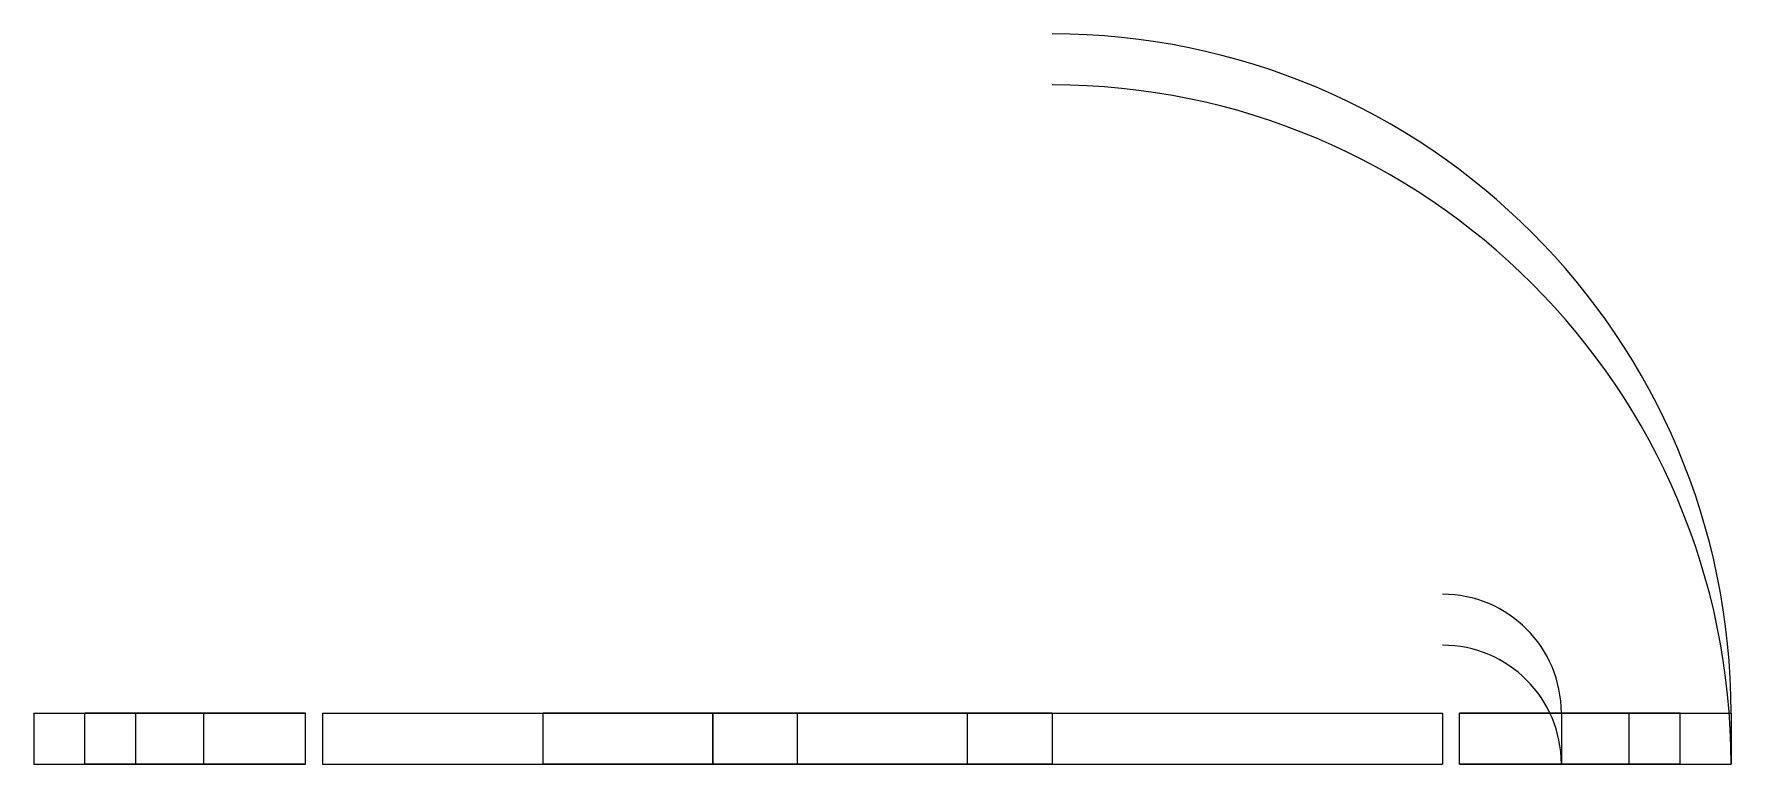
# Model space of a CAD drawing. Header units: millimetres. Extents: x -3 to 97, y -3 to 40.
import ezdxf

# ---------------------------------------------------------------- set-up
doc = ezdxf.new("R2010")
doc.units = ezdxf.units.MM
doc.layers.add('Pocket004', color=7, linetype='CONTINUOUS')

msp = doc.modelspace()

# ---------------------------------------------------------------- linework, layer by layer
at = {"layer": 'Pocket004'}
for p, q in [((-3, 0), (7, 0)), ((-3, 0, 260), (-3, 0)), ((-3, 0), (-3, -3)), ((-3, 0), (7, 0)), ((-3, 0, 260), (-3, -3, 260)), ((-3, 0, 260), (-3, -3, 260)), ((-3, 0), (-3, -3)), ((-3, 0, 260), (-3, 0)), ((3, 0, 23), (0, 0, 23)), ((0, 0, 13), (3, 0, 13)), ((0, 0, 23), (0, 0, 13)), ((0, 0, 103), (0, 0, 93)), ((3, 0, 103), (0, 0, 103)), ((0, 0, 93), (3, 0, 93)), ((0, 0, 183), (0, 0, 173)), ((3, 0, 183), (0, 0, 183)), ((0, 0, 173), (3, 0, 173)), ((0, 0, 260), (0, 0, 250)), ((3, 0, 260), (0, 0, 260)), ((0, 0, 250), (3, 0, 250)), ((0, -3, 23), (0, 0, 23)), ((3, 0, 23), (0, 0, 23)), ((0, 0, 13), (3, 0, 13)), ((0, -3, 13), (0, 0, 13)), ((0, -3, 13), (0, 0, 13)), ((0, 0, 23), (0, 0, 13)), ((0, -3, 23), (0, 0, 23)), ((0, -3, 93), (0, 0, 93)), ((0, 0, 103), (0, 0, 93)), ((0, -3, 103), (0, 0, 103)), ((0, -3, 103), (0, 0, 103)), ((3, 0, 103), (0, 0, 103)), ((0, 0, 93), (3, 0, 93)), ((0, -3, 93), (0, 0, 93)), ((0, -3, 173), (0, 0, 173)), ((0, 0, 183), (0, 0, 173)), ((0, -3, 183), (0, 0, 183)), ((0, -3, 183), (0, 0, 183)), ((3, 0, 183), (0, 0, 183)), ((0, 0, 173), (3, 0, 173)), ((0, -3, 173), (0, 0, 173)), ((0, -3, 250), (0, 0, 250)), ((0, 0, 260), (0, 0, 250)), ((0, -3, 260), (0, 0, 260)), ((0, -3, 260), (0, 0, 260)), ((3, 0, 260), (0, 0, 260)), ((0, 0, 250), (3, 0, 250)), ((0, -3, 250), (0, 0, 250)), ((3, 0, 13), (3, 0, 23)), ((13, 0, 13), (3, 0, 13)), ((3, 0, 10), (13, 0, 10)), ((3, 0, 13), (3, 0, 10)), ((3, 0, 93), (3, 0, 103)), ((13, 0, 93), (3, 0, 93)), ((3, 0, 90), (13, 0, 90)), ((3, 0, 93), (3, 0, 90)), ((3, 0, 173), (3, 0, 183)), ((13, 0, 173), (3, 0, 173)), ((3, 0, 170), (13, 0, 170)), ((3, 0, 173), (3, 0, 170)), ((13, 0, 250), (3, 0, 250)), ((3, 0, 247), (13, 0, 247)), ((3, 0, 250), (3, 0, 247)), ((3, 0, 250), (3, 0, 260)), ((3, -3, 23), (3, 0, 23)), ((3, -3, 23), (3, 0, 23)), ((3, 0, 13), (3, 0, 23)), ((3, -3, 13), (3, 0, 13)), ((3, -3, 13), (3, 0, 13)), ((3, -3, 13), (3, 0, 13)), ((13, 0, 13), (3, 0, 13)), ((3, 0, 10), (13, 0, 10)), ((3, -3, 10), (3, 0, 10)), ((3, -3, 10), (3, 0, 10)), ((3, 0, 13), (3, 0, 10)), ((3, -3, 13), (3, 0, 13)), ((3, -3, 103), (3, 0, 103)), ((3, -3, 103), (3, 0, 103)), ((3, 0, 93), (3, 0, 103)), ((3, -3, 93), (3, 0, 93)), ((3, -3, 93), (3, 0, 93)), ((3, -3, 93), (3, 0, 93)), ((13, 0, 93), (3, 0, 93)), ((3, 0, 90), (13, 0, 90)), ((3, -3, 90), (3, 0, 90)), ((3, -3, 90), (3, 0, 90)), ((3, 0, 93), (3, 0, 90)), ((3, -3, 93), (3, 0, 93)), ((3, -3, 183), (3, 0, 183)), ((3, -3, 183), (3, 0, 183)), ((3, 0, 173), (3, 0, 183)), ((3, -3, 173), (3, 0, 173)), ((3, -3, 173), (3, 0, 173)), ((3, -3, 173), (3, 0, 173)), ((13, 0, 173), (3, 0, 173)), ((3, 0, 170), (13, 0, 170)), ((3, -3, 170), (3, 0, 170)), ((3, -3, 170), (3, 0, 170)), ((3, 0, 173), (3, 0, 170)), ((3, -3, 173), (3, 0, 173)), ((3, -3, 250), (3, 0, 250)), ((13, 0, 250), (3, 0, 250)), ((3, 0, 247), (13, 0, 247)), ((3, -3, 247), (3, 0, 247)), ((3, -3, 247), (3, 0, 247)), ((3, 0, 250), (3, 0, 247)), ((3, -3, 250), (3, 0, 250)), ((3, -3, 260), (3, 0, 260)), ((3, -3, 260), (3, 0, 260)), ((3, 0, 250), (3, 0, 260)), ((3, -3, 250), (3, 0, 250)), ((3, -3, 250), (3, 0, 250)), ((7, 0), (7, -3)), ((7, 0), (7, -3)), ((13, 0, 10), (13, 0, 13)), ((13, 0, 90), (13, 0, 93)), ((13, 0, 170), (13, 0, 173)), ((13, 0, 247), (13, 0, 250)), ((13, -3, 13), (13, 0, 13)), ((13, -3, 13), (13, 0, 13)), ((13, 0, 10), (13, 0, 13)), ((13, -3, 10), (13, 0, 10)), ((13, -3, 10), (13, 0, 10)), ((13, -3, 93), (13, 0, 93)), ((13, -3, 93), (13, 0, 93)), ((13, 0, 90), (13, 0, 93)), ((13, -3, 90), (13, 0, 90)), ((13, -3, 90), (13, 0, 90)), ((13, -3, 173), (13, 0, 173)), ((13, -3, 173), (13, 0, 173)), ((13, 0, 170), (13, 0, 173)), ((13, -3, 170), (13, 0, 170)), ((13, -3, 170), (13, 0, 170)), ((13, -3, 250), (13, 0, 250)), ((13, -3, 250), (13, 0, 250)), ((13, 0, 247), (13, 0, 250)), ((13, -3, 247), (13, 0, 247)), ((13, -3, 247), (13, 0, 247)), ((14, 0, 7), (80, 0, 7)), ((14, 0, 7), (14, -3, 7)), ((14, 0, 7), (80, 0, 7)), ((14, 0, 7), (14, -3, 7)), ((37, 0, 13), (27, 0, 13)), ((27, 0, 13), (27, 0, 10)), ((27, 0, 10), (37, 0, 10)), ((37, 0, 93), (27, 0, 93)), ((27, 0, 93), (27, 0, 90)), ((27, 0, 90), (37, 0, 90)), ((37, 0, 173), (27, 0, 173)), ((27, 0, 173), (27, 0, 170)), ((27, 0, 170), (37, 0, 170)), ((27, -3, 13), (27, 0, 13)), ((37, 0, 13), (27, 0, 13)), ((27, -3, 10), (27, 0, 10)), ((27, 0, 13), (27, 0, 10)), ((27, -3, 13), (27, 0, 13)), ((27, 0, 10), (37, 0, 10)), ((27, -3, 10), (27, 0, 10)), ((27, -3, 93), (27, 0, 93)), ((37, 0, 93), (27, 0, 93)), ((27, -3, 90), (27, 0, 90)), ((27, 0, 93), (27, 0, 90)), ((27, -3, 93), (27, 0, 93)), ((27, 0, 90), (37, 0, 90)), ((27, -3, 90), (27, 0, 90)), ((27, -3, 173), (27, 0, 173)), ((37, 0, 173), (27, 0, 173)), ((27, -3, 170), (27, 0, 170)), ((27, 0, 173), (27, 0, 170)), ((27, -3, 173), (27, 0, 173)), ((27, 0, 170), (37, 0, 170)), ((27, -3, 170), (27, 0, 170)), ((57, 0, 300), (37, 0, 300)), ((37, 0, 10), (37, 0, 13)), ((37, 0, 90), (37, 0, 93)), ((37, 0, 170), (37, 0, 173)), ((37, 0, 290), (57, 0, 290)), ((37, 0, 270), (57, 0, 270)), ((37, 0, 300), (37, -3, 300)), ((57, 0, 300), (37, 0, 300)), ((37, 0, 300), (37, -3, 300)), ((37, -3, 13), (37, 0, 13)), ((37, -3, 13), (37, 0, 13)), ((37, 0, 10), (37, 0, 13)), ((37, -3, 10), (37, 0, 10)), ((37, -3, 10), (37, 0, 10)), ((37, -3, 93), (37, 0, 93)), ((37, -3, 93), (37, 0, 93)), ((37, 0, 90), (37, 0, 93)), ((37, -3, 90), (37, 0, 90)), ((37, -3, 90), (37, 0, 90)), ((37, -3, 173), (37, 0, 173)), ((37, -3, 173), (37, 0, 173)), ((37, 0, 170), (37, 0, 173)), ((37, -3, 170), (37, 0, 170)), ((37, -3, 170), (37, 0, 170)), ((37, 0, 290), (37, -3, 290)), ((37, 0, 270), (37, -3, 270)), ((37, 0, 290), (37, -3, 290)), ((37, 0, 290), (57, 0, 290)), ((37, 0, 270), (37, -3, 270)), ((37, 0, 270), (57, 0, 270)), ((52, 0, 250), (42, 0, 250)), ((42, 0, 247), (52, 0, 247)), ((42, 0, 250), (42, 0, 247)), ((42, -3, 250), (42, 0, 250)), ((52, 0, 250), (42, 0, 250)), ((42, 0, 247), (52, 0, 247)), ((42, -3, 247), (42, 0, 247)), ((42, -3, 247), (42, 0, 247)), ((42, 0, 250), (42, 0, 247)), ((42, -3, 250), (42, 0, 250)), ((52, 0, 247), (52, 0, 250)), ((52, -3, 250), (52, 0, 250)), ((52, -3, 250), (52, 0, 250)), ((52, 0, 247), (52, 0, 250)), ((52, -3, 247), (52, 0, 247)), ((52, -3, 247), (52, 0, 247)), ((57, 0, 300), (57, -3, 300)), ((57, 0, 300), (57, -3, 300)), ((57, 0, 290), (57, -3, 290)), ((57, 0, 270), (57, -3, 270)), ((57, 0, 270), (57, -3, 270)), ((57, 0, 290), (57, -3, 290)), ((80, 0, 7), (80, -3, 7)), ((80, 0, 7), (80, -3, 7)), ((91, 0, 247), (81, 0, 247)), ((81, 0, 247), (81, 0, 250)), ((81, 0, 250), (91, 0, 250)), ((81, -3, 247), (81, 0, 247)), ((91, 0, 247), (81, 0, 247)), ((81, -3, 250), (81, 0, 250)), ((81, 0, 247), (81, 0, 250)), ((81, -3, 247), (81, 0, 247)), ((81, 0, 250), (91, 0, 250)), ((81, -3, 250), (81, 0, 250)), ((87, 0), (87, -3)), ((87, 0), (97, 0)), ((87, 0), (87, -3)), ((87, 0), (97, 0)), ((91, 0, 28), (91, 0, 18)), ((94, 0, 28), (91, 0, 28)), ((91, 0, 18), (94, 0, 18)), ((91, 0, 108), (91, 0, 98)), ((94, 0, 108), (91, 0, 108)), ((91, 0, 98), (94, 0, 98)), ((91, 0, 188), (91, 0, 178)), ((94, 0, 188), (91, 0, 188)), ((91, 0, 178), (94, 0, 178)), ((91, 0, 250), (91, 0, 247)), ((94, 0, 260), (91, 0, 260)), ((91, 0, 250), (94, 0, 250)), ((91, 0, 260), (91, 0, 250)), ((91, -3, 18), (91, 0, 18)), ((91, 0, 28), (91, 0, 18)), ((91, -3, 28), (91, 0, 28)), ((91, -3, 28), (91, 0, 28)), ((94, 0, 28), (91, 0, 28)), ((91, 0, 18), (94, 0, 18)), ((91, -3, 18), (91, 0, 18)), ((91, -3, 98), (91, 0, 98)), ((91, 0, 108), (91, 0, 98)), ((91, -3, 108), (91, 0, 108)), ((91, -3, 108), (91, 0, 108)), ((94, 0, 108), (91, 0, 108)), ((91, 0, 98), (94, 0, 98)), ((91, -3, 98), (91, 0, 98)), ((91, -3, 178), (91, 0, 178)), ((91, 0, 188), (91, 0, 178)), ((91, -3, 188), (91, 0, 188)), ((91, -3, 188), (91, 0, 188)), ((94, 0, 188), (91, 0, 188)), ((91, 0, 178), (94, 0, 178)), ((91, -3, 178), (91, 0, 178)), ((91, -3, 247), (91, 0, 247)), ((91, 0, 250), (91, 0, 247)), ((91, -3, 250), (91, 0, 250)), ((91, -3, 247), (91, 0, 247)), ((91, -3, 250), (91, 0, 250)), ((91, -3, 260), (91, 0, 260)), ((94, 0, 260), (91, 0, 260)), ((91, 0, 250), (94, 0, 250)), ((91, -3, 250), (91, 0, 250)), ((91, -3, 250), (91, 0, 250)), ((91, 0, 260), (91, 0, 250)), ((91, -3, 260), (91, 0, 260)), ((94, 0, 18), (94, 0, 28)), ((94, 0, 98), (94, 0, 108)), ((94, 0, 178), (94, 0, 188)), ((94, 0, 250), (94, 0, 260)), ((94, -3, 28), (94, 0, 28)), ((94, -3, 18), (94, 0, 18)), ((94, -3, 28), (94, 0, 28)), ((94, 0, 18), (94, 0, 28)), ((94, -3, 18), (94, 0, 18)), ((94, -3, 108), (94, 0, 108)), ((94, -3, 98), (94, 0, 98)), ((94, -3, 108), (94, 0, 108)), ((94, 0, 98), (94, 0, 108)), ((94, -3, 98), (94, 0, 98)), ((94, -3, 188), (94, 0, 188)), ((94, -3, 178), (94, 0, 178)), ((94, -3, 188), (94, 0, 188)), ((94, 0, 178), (94, 0, 188)), ((94, -3, 178), (94, 0, 178)), ((94, -3, 260), (94, 0, 260)), ((94, -3, 260), (94, 0, 260)), ((94, 0, 250), (94, 0, 260)), ((94, -3, 250), (94, 0, 250)), ((94, -3, 250), (94, 0, 250)), ((97, 0), (97, -3)), ((97, 0), (97, -3)), ((97, 0, 260), (97, -3, 260)), ((97, 0), (97, 0, 260)), ((97, 0), (97, 0, 260)), ((97, 0, 260), (97, -3, 260)), ((-3, -3), (7, -3)), ((-3, -3, 260), (-3, -3)), ((-3, -3), (7, -3)), ((-3, -3, 260), (-3, -3)), ((3, -3, 23), (0, -3, 23)), ((0, -3, 13), (3, -3, 13)), ((0, -3, 23), (0, -3, 13)), ((0, -3, 103), (0, -3, 93)), ((3, -3, 103), (0, -3, 103)), ((0, -3, 93), (3, -3, 93)), ((0, -3, 183), (0, -3, 173)), ((3, -3, 183), (0, -3, 183)), ((0, -3, 173), (3, -3, 173)), ((0, -3, 260), (0, -3, 250)), ((3, -3, 260), (0, -3, 260)), ((0, -3, 250), (3, -3, 250)), ((3, -3, 23), (0, -3, 23)), ((0, -3, 13), (3, -3, 13)), ((0, -3, 23), (0, -3, 13)), ((0, -3, 103), (0, -3, 93)), ((3, -3, 103), (0, -3, 103)), ((0, -3, 93), (3, -3, 93)), ((0, -3, 183), (0, -3, 173)), ((3, -3, 183), (0, -3, 183)), ((0, -3, 173), (3, -3, 173)), ((0, -3, 260), (0, -3, 250)), ((3, -3, 260), (0, -3, 260)), ((0, -3, 250), (3, -3, 250)), ((3, -3, 13), (3, -3, 23)), ((13, -3, 13), (3, -3, 13)), ((3, -3, 10), (13, -3, 10)), ((3, -3, 13), (3, -3, 10)), ((3, -3, 93), (3, -3, 103)), ((13, -3, 93), (3, -3, 93)), ((3, -3, 90), (13, -3, 90)), ((3, -3, 93), (3, -3, 90)), ((3, -3, 173), (3, -3, 183)), ((13, -3, 173), (3, -3, 173)), ((3, -3, 170), (13, -3, 170)), ((3, -3, 173), (3, -3, 170)), ((13, -3, 250), (3, -3, 250)), ((3, -3, 247), (13, -3, 247)), ((3, -3, 250), (3, -3, 247)), ((3, -3, 250), (3, -3, 260)), ((3, -3, 13), (3, -3, 23)), ((13, -3, 13), (3, -3, 13)), ((3, -3, 10), (13, -3, 10)), ((3, -3, 13), (3, -3, 10)), ((3, -3, 93), (3, -3, 103)), ((13, -3, 93), (3, -3, 93)), ((3, -3, 90), (13, -3, 90)), ((3, -3, 93), (3, -3, 90)), ((3, -3, 173), (3, -3, 183)), ((13, -3, 173), (3, -3, 173)), ((3, -3, 170), (13, -3, 170)), ((3, -3, 173), (3, -3, 170)), ((13, -3, 250), (3, -3, 250)), ((3, -3, 247), (13, -3, 247)), ((3, -3, 250), (3, -3, 247)), ((3, -3, 250), (3, -3, 260)), ((13, -3, 10), (13, -3, 13)), ((13, -3, 90), (13, -3, 93)), ((13, -3, 170), (13, -3, 173)), ((13, -3, 247), (13, -3, 250)), ((13, -3, 10), (13, -3, 13)), ((13, -3, 90), (13, -3, 93)), ((13, -3, 170), (13, -3, 173)), ((13, -3, 247), (13, -3, 250)), ((14, -3, 7), (80, -3, 7)), ((14, -3, 7), (80, -3, 7)), ((37, -3, 13), (27, -3, 13)), ((27, -3, 13), (27, -3, 10)), ((27, -3, 10), (37, -3, 10)), ((37, -3, 93), (27, -3, 93)), ((27, -3, 93), (27, -3, 90)), ((27, -3, 90), (37, -3, 90)), ((37, -3, 173), (27, -3, 173)), ((27, -3, 173), (27, -3, 170)), ((27, -3, 170), (37, -3, 170)), ((37, -3, 13), (27, -3, 13)), ((27, -3, 13), (27, -3, 10)), ((27, -3, 10), (37, -3, 10)), ((37, -3, 93), (27, -3, 93)), ((27, -3, 93), (27, -3, 90)), ((27, -3, 90), (37, -3, 90)), ((37, -3, 173), (27, -3, 173)), ((27, -3, 173), (27, -3, 170)), ((27, -3, 170), (37, -3, 170)), ((57, -3, 300), (37, -3, 300)), ((37, -3, 10), (37, -3, 13)), ((37, -3, 90), (37, -3, 93)), ((37, -3, 170), (37, -3, 173)), ((37, -3, 290), (57, -3, 290)), ((37, -3, 270), (57, -3, 270)), ((57, -3, 300), (37, -3, 300)), ((37, -3, 10), (37, -3, 13)), ((37, -3, 90), (37, -3, 93)), ((37, -3, 170), (37, -3, 173)), ((37, -3, 290), (57, -3, 290)), ((37, -3, 270), (57, -3, 270)), ((52, -3, 250), (42, -3, 250)), ((42, -3, 247), (52, -3, 247)), ((42, -3, 250), (42, -3, 247)), ((52, -3, 250), (42, -3, 250)), ((42, -3, 247), (52, -3, 247)), ((42, -3, 250), (42, -3, 247)), ((52, -3, 247), (52, -3, 250)), ((52, -3, 247), (52, -3, 250)), ((91, -3, 247), (81, -3, 247)), ((81, -3, 247), (81, -3, 250)), ((81, -3, 250), (91, -3, 250)), ((91, -3, 247), (81, -3, 247)), ((81, -3, 247), (81, -3, 250)), ((81, -3, 250), (91, -3, 250)), ((87, -3), (97, -3)), ((87, -3), (97, -3)), ((91, -3, 28), (91, -3, 18)), ((94, -3, 28), (91, -3, 28)), ((91, -3, 18), (94, -3, 18)), ((91, -3, 108), (91, -3, 98)), ((94, -3, 108), (91, -3, 108)), ((91, -3, 98), (94, -3, 98)), ((91, -3, 188), (91, -3, 178)), ((94, -3, 188), (91, -3, 188)), ((91, -3, 178), (94, -3, 178)), ((91, -3, 250), (91, -3, 247)), ((94, -3, 260), (91, -3, 260)), ((91, -3, 250), (94, -3, 250)), ((91, -3, 260), (91, -3, 250)), ((91, -3, 28), (91, -3, 18)), ((94, -3, 28), (91, -3, 28)), ((91, -3, 18), (94, -3, 18)), ((91, -3, 108), (91, -3, 98)), ((94, -3, 108), (91, -3, 108)), ((91, -3, 98), (94, -3, 98)), ((91, -3, 188), (91, -3, 178)), ((94, -3, 188), (91, -3, 188)), ((91, -3, 178), (94, -3, 178)), ((91, -3, 250), (91, -3, 247)), ((94, -3, 260), (91, -3, 260)), ((91, -3, 250), (94, -3, 250)), ((91, -3, 260), (91, -3, 250)), ((94, -3, 18), (94, -3, 28)), ((94, -3, 98), (94, -3, 108)), ((94, -3, 178), (94, -3, 188)), ((94, -3, 250), (94, -3, 260)), ((94, -3, 18), (94, -3, 28)), ((94, -3, 98), (94, -3, 108)), ((94, -3, 178), (94, -3, 188)), ((94, -3, 250), (94, -3, 260)), ((97, -3), (97, -3, 260)), ((97, -3), (97, -3, 260))]:
    msp.add_line(p, q, dxfattribs=at)
for centre, radius, start, end in [((57, 0, 260), 40, 0, 90), ((57, 0, 260), 40, 0, 90), ((57, -3, 260), 40, 0, 90), ((57, -3, 260), 40, 0, 90), ((80, 0), 7, 0, 90), ((80, 0), 7, 0, 90), ((80, -3), 7, 0, 90), ((80, -3), 7, 0, 90), ((14, 0), 0, 90, 180), ((14, 0), 0, 90, 180), ((37, 0, 260), 0, 90, -180), ((37, 0, 280), 0, 0.0923, -90), ((37, 0, 260), 0, 90, -180), ((37, 0, 280), 0, 0.0923, -90), ((57, 0, 280), 0, -90, 0.0923), ((57, 0, 280), 0, -90, 0.0923), ((14, -3), 0, 90, 180), ((14, -3), 0, 90, 180), ((37, -3, 260), 0, 90, 180), ((37, -3, 280), 0, 0.0923, -90), ((37, -3, 260), 0, 90, 180), ((37, -3, 280), 0, 0.0923, -90), ((57, -3, 280), 0, -90, 0.0923), ((57, -3, 280), 0, -90, 0.0923)]:
    msp.add_arc(centre, radius, start, end, dxfattribs=at)

doc.saveas('drawing.dxf')
